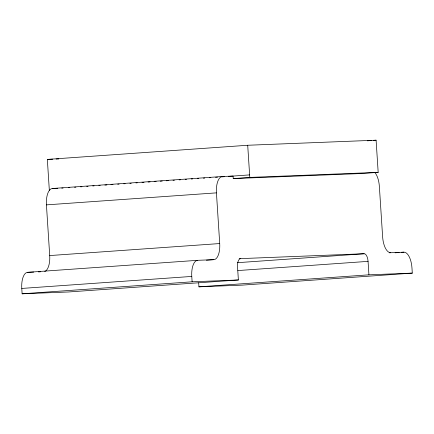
<?xml version="1.0" encoding="UTF-8"?>
<svg xmlns="http://www.w3.org/2000/svg" width="434" height="434" viewBox="0 0 434 434"><rect width="100%" height="100%" fill="white"/><g stroke="black" fill="none" stroke-linecap="round" stroke-linejoin="round"><path stroke-width="0.65" d="M49.346 190.488L47.339 159.414L247.706 145.26L376.099 140.198L378.177 172.358L361.62 173.524L233.232 178.591L233.069 176.068L222.436 176.486L52.438 188.492A16.139 7.047 86 0 0 46.433 204.875L49.709 255.566A15.879 6.933 86 0 1 44.697 271.51M367.327 140.817L371.374 140.529M373.397 140.388L376.099 140.198M68.463 187.694L69.814 187.596M74.534 187.266L75.885 187.168M80.605 186.837L81.955 186.739M86.675 186.408L88.026 186.311M92.751 185.98L94.097 185.882M98.822 185.546L100.167 185.454M104.892 185.117L106.916 184.976M110.963 184.689L112.986 184.548M117.712 184.217L119.057 184.119M123.782 183.788L125.128 183.691M129.853 183.354L131.204 183.262M135.923 182.926L137.274 182.833M141.994 182.497L144.017 182.356M148.065 182.068L150.088 181.927M154.141 181.64L156.164 181.499M160.211 181.211L162.235 181.07M166.282 180.783L168.305 180.642M173.025 180.305L174.376 180.213M179.101 179.877L180.446 179.784M185.172 179.448L186.517 179.356M191.242 179.02L192.593 178.927M197.313 178.591L198.663 178.499M203.383 178.162L204.734 178.07M209.454 177.734L210.805 177.642M215.524 177.305L217.553 177.164M221.6 176.877L224.297 176.687M228.344 176.399L249.626 174.897M233.232 178.591L249.789 177.419L378.177 172.358M46.433 204.875L216.436 192.864A16.139 7.047 86 0 1 222.436 176.486M49.709 255.566L219.713 243.555L216.436 192.864M389.352 252.794L403.897 252.176A16.112 7.036 86 0 1 411.969 267.973L412.3 273.111L368.933 274.825L368.065 261.366A7.769 3.396 86 0 0 364.169 253.744L240.555 258.621A8.11 3.543 86 0 0 237.534 266.85L238.385 279.973L68.382 291.979L22.123 293.802L21.776 288.436A15.879 6.933 86 0 1 27.684 272.319L197.682 260.313L213.805 259.673A15.879 6.933 86 0 0 219.713 243.555M206.383 260.199L213.805 259.673M239.205 258.713L240.555 258.621M237.344 262.7L364.169 253.744M395.124 252.8L399.171 252.512M401.195 252.366L403.897 252.176M237.865 270.561L368.065 261.366M21.776 288.436L191.774 276.431A15.879 6.933 86 0 1 197.682 260.313M22.123 293.802L192.121 281.796L238.385 279.973M198.674 282.794L198.935 286.831L368.933 274.825M412.3 273.111L242.297 285.122L198.935 286.831M47.339 159.414L52.742 159.197M56.122 159.066L58.823 158.958M52.438 188.492L57.749 188.285M61.736 188.128L63.066 188.074M27.684 272.319L33.727 272.08M38.431 271.896L40.443 271.814M247.706 145.26L249.789 177.419M191.774 276.431L192.121 281.796M374.949 172.629A16.112 7.036 86 0 1 379.365 186.414L382.631 236.899A16.112 7.036 86 0 0 390.703 252.696"/></g></svg>
